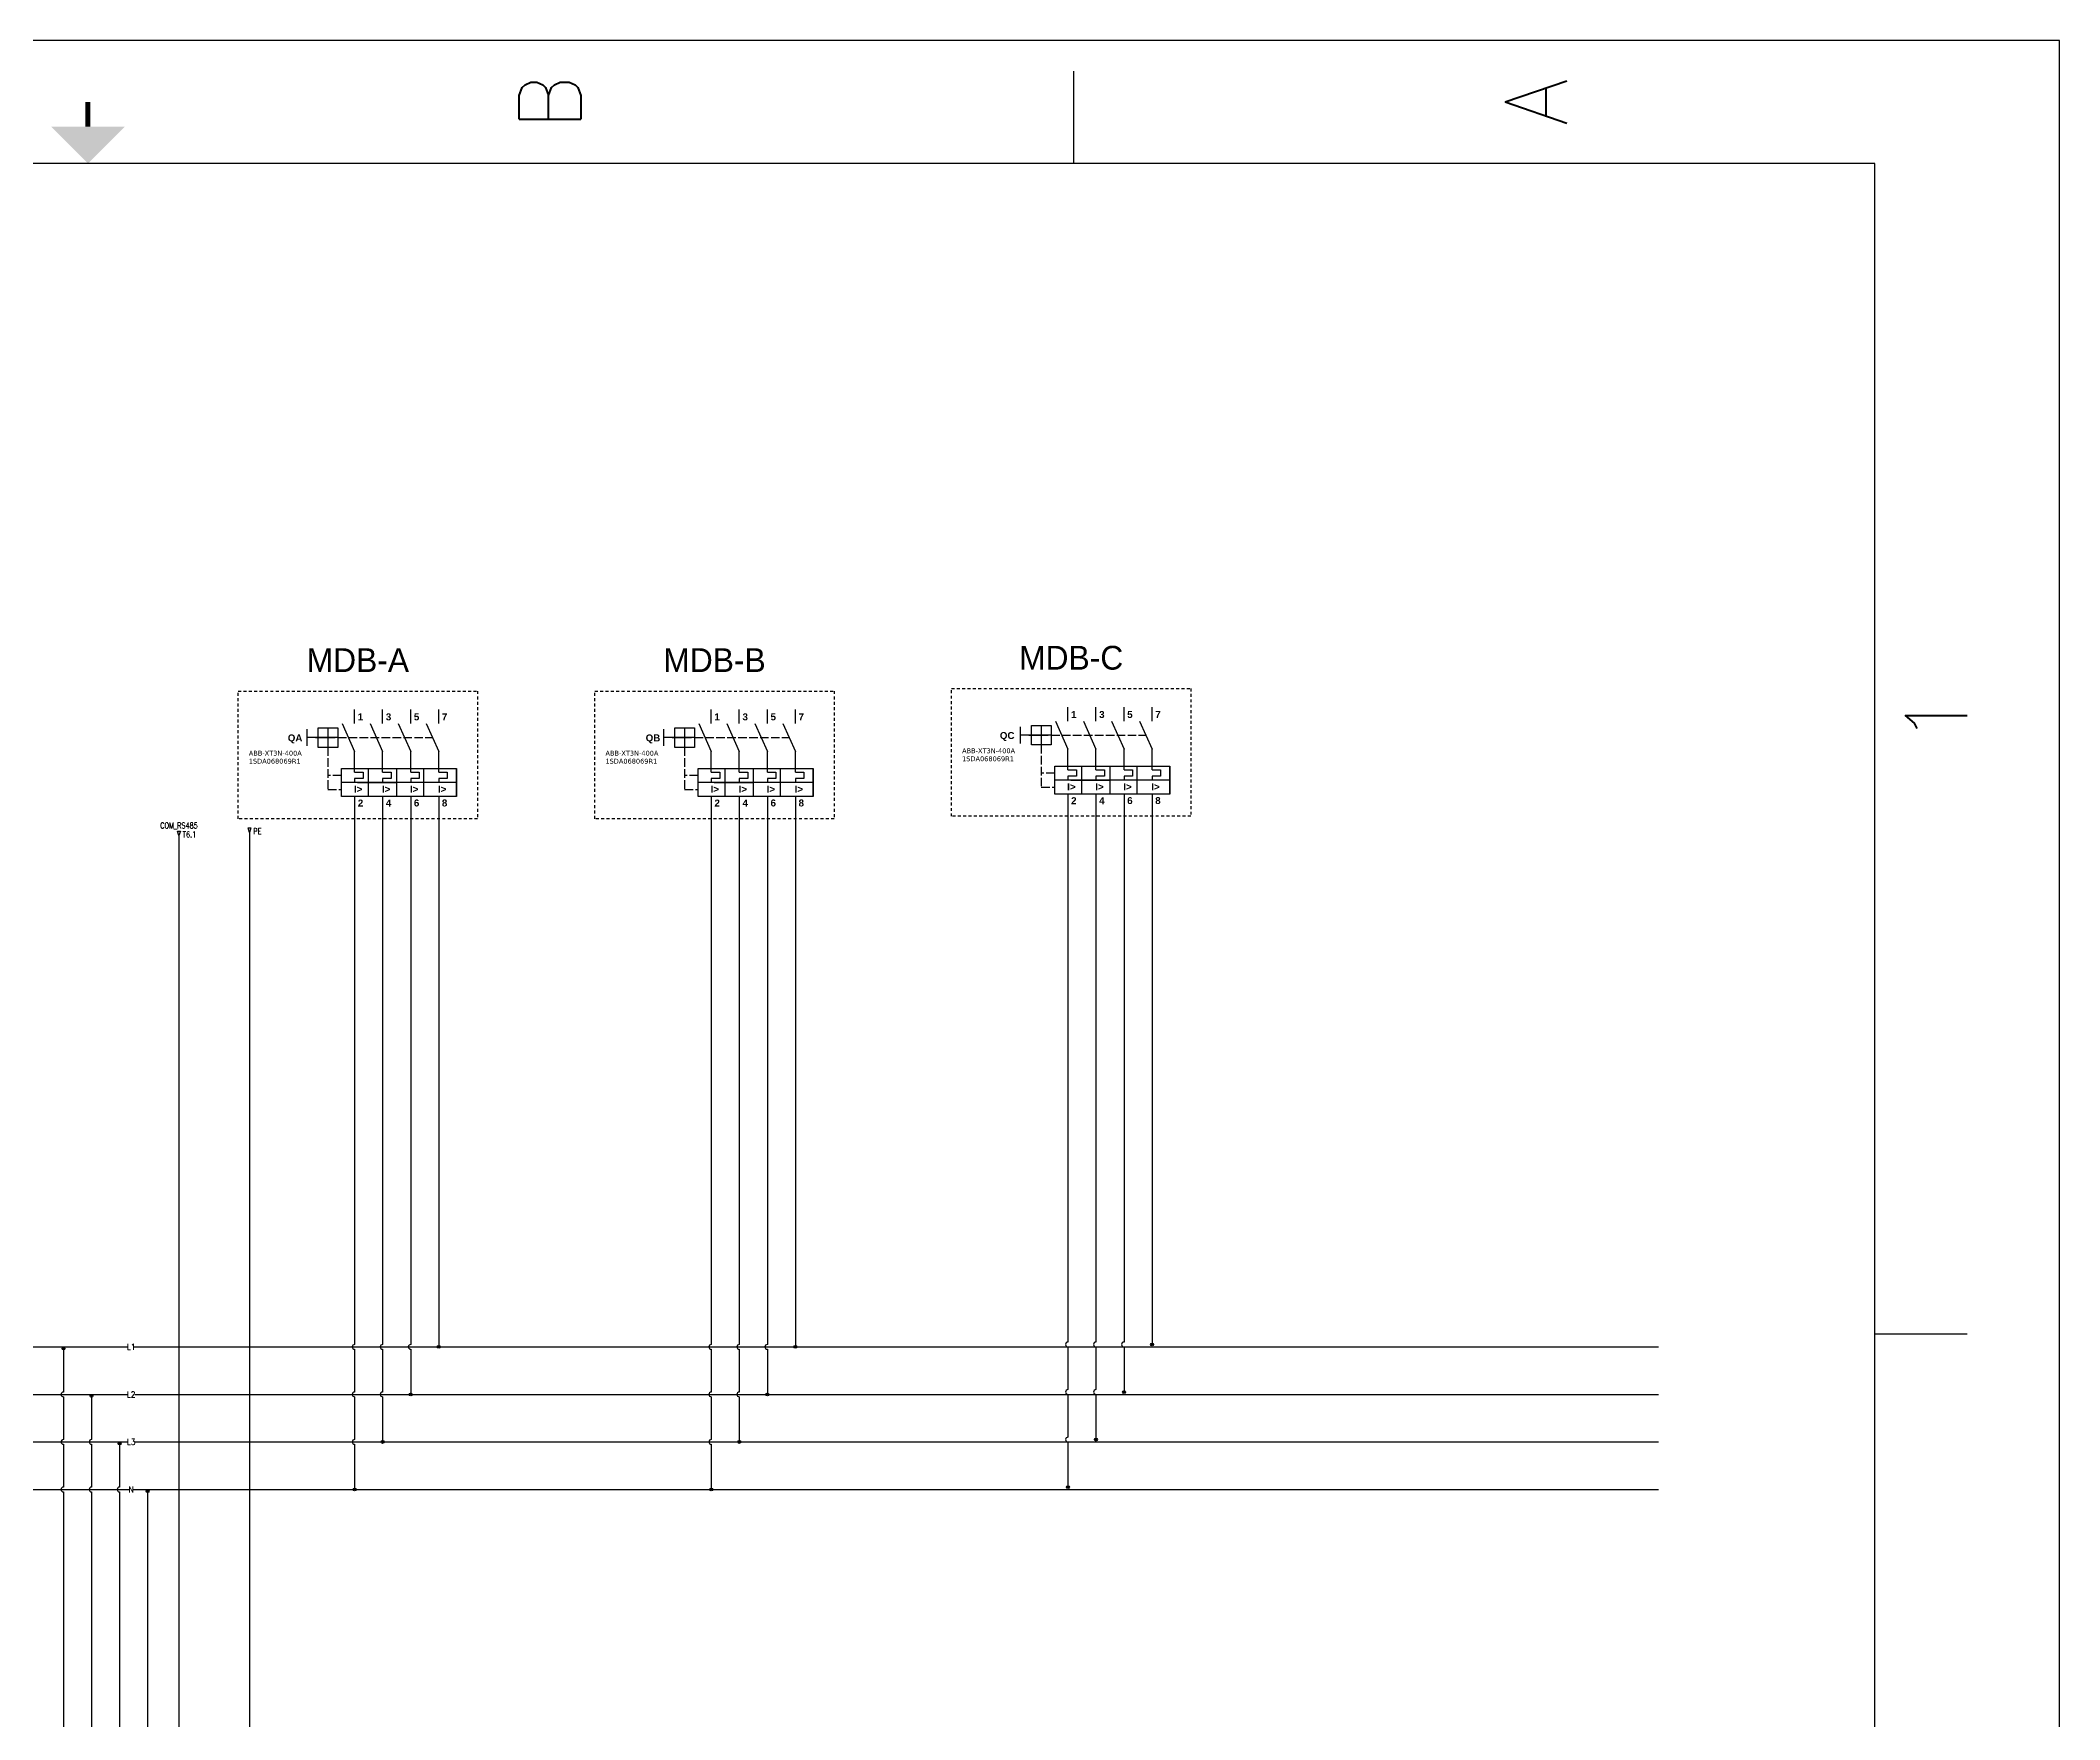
# Model space of a CAD drawing. Extents: x 1 to 170, y -32 to 186.
# Drawn here: x 85.1 to 170.1, y 115.4 to 186 of the extents above; entities that cross this region are included whole.
import ezdxf
from ezdxf.enums import TextEntityAlignment as Align

# ---------------------------------------------------------------- set-up
doc = ezdxf.new("R2010")
doc.units = 0
doc.header["$MEASUREMENT"] = 0
doc.linetypes.add('ACAD_ISO02W100', pattern=[15, 12, -3])
doc.linetypes.add('HIDDEN2', pattern=[0.1875, 0.125, -0.0625])
for name, color, linetype in [('DISCONTINUA', 7, 'ACAD_ISO02W100'), ('GRN_12AWG', 3, 'Continuous'), ('LOCBOX', 92, 'HIDDEN2'), ('MISC', 2, 'Continuous'), ('PFV', 7, 'Continuous'), ('RED_18AWG', 1, 'Continuous'), ('REGEN_LINE', 4, 'Continuous'), ('SYMS', 7, 'Continuous'), ('Title Block', 7, 'Continuous'), ('Viewport', 7, 'Continuous'), ('WHT_0.5mm^2', 7, 'Continuous'), ('WIREFIXED', 130, 'Continuous')]:
    doc.layers.add(name, color=color, linetype=linetype)
doc.styles.add('Roman', font='romans')
doc.styles.add('TRINIDAD', font='')
doc.styles.add('WD', font='romans.shx')
doc.styles.get('TRINIDAD').set_extended_font_data('Arial')

# ---------------------------------------------------------------- blocks, each defined once
blk = doc.blocks.new('ANSI_border_C')
for p, q in [((20.5, 0.75), (20.5, 2.5)), ((14.25, 0.75), (20.5, 0.75))]:
    blk.add_line(p, q)
at = {"layer": 'Title Block'}
for p, q in [((21, 0), (21, 16)), ((20.5, 0.75), (20.5, 15.25)), ((20.5, 4), (20.875, 4)), ((0.5, 0.75), (20.5, 0.75)), ((15.75, 0.375), (15.75, 0.75)), ((0, 0), (21, 0))]:
    blk.add_line(p, q, dxfattribs=at)
at = {"layer": 'Title Block', "const_width": 0.02}
blk.add_lwpolyline([(20.75, 8), (20.65, 8)], dxfattribs=at)
at = {"layer": 'Title Block'}
blk.add_solid([(20.65, 7.85), (20.65, 8.15), (20.5, 8)], dxfattribs=at)
at = {"layer": 'Title Block', "style": 'Roman'}
for s, p in [('B', (20.75, 6.125)), ('A', (20.75, 2.125)), ('1', (18.25, 0.5))]:
    blk.add_text(s, height=0.25, dxfattribs=at).set_placement(p, align=Align.MIDDLE_CENTER)
blk = doc.blocks.new('JIC_border_C')
at = {"xscale": 10.36509338838034, "yscale": 10.36509338838034, "zscale": 10.36509338838034, "rotation": 90}
blk.add_blockref('ANSI_border_C', (170.059, -31.634), dxfattribs=at)
blk = doc.blocks.new('WDDOT')
for radius in [0.03, 0.0187, 0.00929]:
    blk.add_circle((0, 0), radius)
blk = doc.blocks.new('WD_WNH1')
at = {"style": 'WD', "width": 0.9}
blk.add_attdef('WIRENO', text='', height=0.125, dxfattribs=at).set_placement((0, 0), align=Align.MIDDLE_CENTER)
at = {"color": 250, "style": 'WD'}
for tag, p in [('X4_TINY_DOT_DONT_REMOVE', (-0.062, 0)), ('X1_TINY_DOT_DONT_REMOVE', (0.062, 0))]:
    blk.add_attdef(tag, p, '', height=0.0001, dxfattribs=at)
at = {"style": 'WD', "flags": 1}
for tag, p in [('X4TERM01', (-0.062, 0)), ('X1TERM01', (0.062, 0))]:
    blk.add_attdef(tag, p, '', height=0.01, dxfattribs=at)
for tag, p in [('W01USER', (0, 0.078)), ('W02USER', (0, 0.07)), ('W03USER', (0, 0.062)), ('W04USER', (0, 0.055)), ('W05USER', (0, 0.047)), ('W06USER', (0, 0.039)), ('W07USER', (0, 0.031)), ('W08USER', (0, 0.023)), ('W09USER', (0, 0.016)), ('W10USER', (0, 0.008))]:
    blk.add_attdef(tag, text='', height=0.005, dxfattribs=at).set_placement(p, align=Align.CENTER)
blk = doc.blocks.new('HA1D2')
blk.add_lwpolyline([(0, 0.094), (0.031, 0.094), (0, 0), (-0.031, 0.094), (0, 0.094)])
at = {"style": 'WD', "width": 0.8, "flags": 8}
blk.add_attdef('WIRENO', text='', height=0.125, dxfattribs=at).set_placement((0, 0.15), align=Align.CENTER)
at = {"style": 'WD', "flags": 1}
for tag, p in [('X8TERM01', (0, 0)), ('SIGCODE', (0.026, 0.066))]:
    blk.add_attdef(tag, p, '', height=0.01, dxfattribs=at)
at = {"style": 'WD', "width": 0.7}
for tag, p in [('XREF', (0.077, -0.037)), ('DESC1', (0.077, -0.206))]:
    blk.add_attdef(tag, p, '', height=0.125, dxfattribs=at)

msp = doc.modelspace()

# ---------------------------------------------------------------- linework, layer by layer
at = {"layer": 'DISCONTINUA', "color": 7, "linetype": 'ACAD_ISO02W100', "ltscale": 0.03}
for p, q in [((97.233, 156.295), (97.233, 154.526)), ((97.645, 156.707), (101.627, 156.707)), ((112.233, 156.295), (112.233, 154.526)), ((112.645, 156.707), (116.627, 156.707)), ((127.233, 156.395), (127.233, 154.626)), ((127.645, 156.807), (131.627, 156.807)), ((97.798, 155.115), (97.233, 155.115)), ((112.798, 155.115), (112.233, 155.115)), ((127.798, 155.215), (127.233, 155.215)), ((127.233, 154.626), (127.798, 154.626)), ((97.233, 154.526), (97.798, 154.526)), ((112.233, 154.526), (112.798, 154.526))]:
    msp.add_line(p, q, dxfattribs=at)
at = {"layer": 'GRN_12AWG'}
msp.add_line((93.933, 152.717), (93.933, 106.952), dxfattribs=at)
at = {"layer": 'LOCBOX', "color": 6}
for p, q in [((93.459, 158.664), (103.518, 158.664)), ((93.459, 153.293), (93.459, 158.664)), ((103.518, 158.664), (103.518, 153.293)), ((108.459, 158.664), (118.518, 158.664)), ((108.459, 153.293), (108.459, 158.664)), ((118.518, 158.664), (118.518, 153.293)), ((103.518, 153.293), (93.459, 153.293)), ((118.518, 153.293), (108.459, 153.293))]:
    msp.add_line(p, q, dxfattribs=at)
msp.add_lwpolyline([(123.459, 158.764), (133.518, 158.764), (133.518, 153.393), (123.459, 153.393)], close=True, dxfattribs=at)
at = {"layer": 'PFV', "color": 7}
for points in [[(128.353, 157.515, 0), (128.353, 157.987, 0)], [(128.353, 157.397, 0), (128.353, 157.987, 0)], [(129.532, 157.515, 0), (129.532, 157.987, 0)], [(130.711, 157.515, 0), (130.711, 157.987, 0)], [(131.891, 157.515, 0), (131.891, 157.987, 0)], [(98.353, 157.415, 0), (98.353, 157.887, 0)], [(98.353, 157.297, 0), (98.353, 157.887, 0)], [(99.532, 157.415, 0), (99.532, 157.887, 0)], [(100.711, 157.415, 0), (100.711, 157.887, 0)], [(101.891, 157.415, 0), (101.891, 157.887, 0)], [(113.353, 157.415, 0), (113.353, 157.887, 0)], [(113.353, 157.297, 0), (113.353, 157.887, 0)], [(114.532, 157.415, 0), (114.532, 157.887, 0)], [(115.711, 157.415, 0), (115.711, 157.887, 0)], [(116.891, 157.415, 0), (116.891, 157.887, 0)], [(96.702, 156.707, 0), (97.056, 156.707, 0)], [(97.056, 156.707, 0), (97.528, 156.707, 0)], [(111.702, 156.707, 0), (112.056, 156.707, 0)], [(112.056, 156.707, 0), (112.528, 156.707, 0)], [(126.702, 156.807, 0), (127.056, 156.807, 0)], [(127.056, 156.807, 0), (127.528, 156.807, 0)], [(98.471, 154.821, 0), (98.943, 154.821, 0)], [(98.943, 154.821, 0), (99.532, 154.821, 0)], [(99.532, 154.821, 0), (100.122, 154.821, 0)], [(113.471, 154.821, 0), (113.943, 154.821, 0)], [(113.943, 154.821, 0), (114.532, 154.821, 0)], [(114.532, 154.821, 0), (115.122, 154.821, 0)], [(128.471, 154.921, 0), (128.943, 154.921, 0)], [(128.943, 154.921, 0), (129.532, 154.921, 0)], [(129.532, 154.921, 0), (130.122, 154.921, 0)]]:
    msp.add_polyline3d(points, dxfattribs=at)
at = {"layer": 'RED_18AWG'}
for p, q in [((98.353, 153.759), (98.353, 131.176)), ((99.532, 153.995), (99.532, 131.176)), ((100.711, 153.759), (100.711, 131.176)), ((101.891, 153.759), (101.891, 131.131)), ((113.353, 153.759), (113.353, 131.176)), ((114.532, 153.995), (114.532, 131.176)), ((115.711, 153.759), (115.711, 131.176)), ((116.891, 153.759), (116.891, 131.131)), ((128.353, 153.859), (128.353, 131.276)), ((129.532, 154.095), (129.532, 131.276)), ((130.711, 153.859), (130.711, 131.276)), ((131.891, 153.859), (131.891, 131.231)), ((98.353, 139.438), (98.353, 131.176)), ((99.532, 139.438), (99.532, 131.176)), ((100.711, 139.438), (100.711, 131.176)), ((101.891, 139.438), (101.891, 131.131)), ((113.353, 139.438), (113.353, 131.176)), ((114.532, 139.438), (114.532, 131.176)), ((115.711, 139.438), (115.711, 131.176)), ((116.891, 139.438), (116.891, 131.131)), ((128.353, 139.538), (128.353, 131.276)), ((129.532, 139.538), (129.532, 131.276)), ((130.711, 139.538), (130.711, 131.276)), ((131.891, 139.538), (131.891, 131.231)), ((42.602, 131.076), (88.826, 131.076)), ((86.109, 131.01), (86.109, 129.176)), ((89.083, 131.076), (135.307, 131.076)), ((98.353, 130.976), (98.353, 129.176)), ((99.532, 130.976), (99.532, 129.176)), ((100.711, 130.976), (100.711, 129.131)), ((113.353, 130.976), (113.353, 129.176)), ((114.532, 130.976), (114.532, 129.176)), ((115.711, 130.976), (115.711, 129.131)), ((128.353, 131.076), (128.353, 129.276)), ((129.532, 131.076), (129.532, 129.276)), ((130.711, 131.076), (130.711, 129.231)), ((135.307, 131.076), (153.187, 131.076)), ((42.602, 129.076), (88.794, 129.076)), ((86.109, 128.976), (86.109, 127.176)), ((87.289, 129.01), (87.289, 127.176)), ((89.115, 129.076), (135.307, 129.076)), ((98.353, 128.976), (98.353, 127.176)), ((99.532, 128.976), (99.532, 127.131)), ((113.353, 128.976), (113.353, 127.176)), ((114.532, 128.976), (114.532, 127.131)), ((128.353, 129.076), (128.353, 127.276)), ((129.532, 129.076), (129.532, 127.231)), ((135.307, 129.076), (153.187, 129.076)), ((42.602, 127.076), (88.794, 127.076)), ((86.109, 126.976), (86.109, 125.176)), ((87.289, 126.976), (87.289, 125.176)), ((88.468, 127.01), (88.468, 125.176)), ((89.115, 127.076), (135.307, 127.076)), ((98.353, 126.976), (98.353, 125.131)), ((113.353, 126.976), (113.353, 125.131)), ((128.353, 127.076), (128.353, 125.231)), ((135.307, 127.076), (153.187, 127.076)), ((42.602, 125.076), (88.88, 125.076)), ((86.109, 124.976), (86.109, 109.692)), ((87.289, 124.976), (87.289, 109.692)), ((88.468, 124.976), (88.468, 109.692)), ((89.03, 125.076), (135.307, 125.076)), ((89.647, 125.01), (89.647, 109.692)), ((135.307, 125.076), (153.187, 125.076))]:
    msp.add_line(p, q, dxfattribs=at)
for centre in [(98.353, 131.076), (99.532, 131.076), (100.711, 131.076), (113.353, 131.076), (114.532, 131.076), (115.711, 131.076), (128.353, 131.176), (129.532, 131.176), (130.711, 131.176), (86.109, 129.076), (98.353, 129.076), (99.532, 129.076), (113.353, 129.076), (114.532, 129.076), (128.353, 129.176), (129.532, 129.176), (86.109, 127.076), (87.289, 127.076), (98.353, 127.076), (113.353, 127.076), (128.353, 127.176), (86.109, 125.076), (87.289, 125.076), (88.468, 125.076)]:
    msp.add_arc(centre, 0.1, 90, 270, dxfattribs=at)
at = {"layer": 'REGEN_LINE', "color": 7, "linetype": 'Continuous'}
for p, q in [((97.233, 157.12), (97.233, 156.295)), ((97.829, 157.297), (98.353, 156.118)), ((99.008, 157.297), (99.532, 156.118)), ((100.187, 157.297), (100.711, 156.118)), ((101.366, 157.297), (101.891, 156.118)), ((112.233, 157.12), (112.233, 156.295)), ((112.829, 157.297), (113.353, 156.118)), ((114.008, 157.297), (114.532, 156.118)), ((115.187, 157.297), (115.711, 156.118)), ((116.366, 157.297), (116.891, 156.118)), ((126.348, 157.161), (126.348, 156.454)), ((127.233, 157.22), (127.233, 156.395)), ((127.829, 157.397), (128.353, 156.218)), ((129.008, 157.397), (129.532, 156.218)), ((130.187, 157.397), (130.711, 156.218)), ((131.366, 157.397), (131.891, 156.218)), ((96.348, 157.061), (96.348, 156.354)), ((97.645, 156.707), (96.348, 156.707)), ((111.348, 157.061), (111.348, 156.354)), ((112.645, 156.707), (111.348, 156.707)), ((127.645, 156.807), (126.348, 156.807)), ((98.353, 155.249), (98.709, 155.249)), ((98.709, 154.982), (98.353, 154.982)), ((98.353, 154.982), (98.353, 154.821)), ((98.709, 155.249), (98.709, 154.982)), ((99.532, 155.249), (99.889, 155.249)), ((99.889, 154.982), (99.532, 154.982)), ((99.532, 154.982), (99.532, 154.821)), ((99.889, 155.249), (99.889, 154.982)), ((100.711, 155.249), (101.068, 155.249)), ((101.068, 154.982), (100.711, 154.982)), ((100.711, 154.982), (100.711, 154.821)), ((101.068, 155.249), (101.068, 154.982)), ((101.891, 155.249), (102.247, 155.249)), ((102.247, 154.982), (101.891, 154.982)), ((101.891, 154.982), (101.891, 154.821)), ((102.247, 155.249), (102.247, 154.982)), ((113.353, 155.249), (113.709, 155.249)), ((113.709, 154.982), (113.353, 154.982)), ((113.353, 154.982), (113.353, 154.821)), ((113.709, 155.249), (113.709, 154.982)), ((114.532, 155.249), (114.889, 155.249)), ((114.889, 154.982), (114.532, 154.982)), ((114.532, 154.982), (114.532, 154.821)), ((114.889, 155.249), (114.889, 154.982)), ((115.711, 155.249), (116.068, 155.249)), ((116.068, 154.982), (115.711, 154.982)), ((115.711, 154.982), (115.711, 154.821)), ((116.068, 155.249), (116.068, 154.982)), ((116.891, 155.249), (117.247, 155.249)), ((117.247, 154.982), (116.891, 154.982)), ((116.891, 154.982), (116.891, 154.821)), ((117.247, 155.249), (117.247, 154.982)), ((128.353, 155.349), (128.709, 155.349)), ((128.709, 155.082), (128.353, 155.082)), ((128.353, 155.082), (128.353, 154.921)), ((128.709, 155.349), (128.709, 155.082)), ((129.532, 155.349), (129.889, 155.349)), ((129.889, 155.082), (129.532, 155.082)), ((129.532, 155.082), (129.532, 154.921)), ((129.889, 155.349), (129.889, 155.082)), ((130.711, 155.349), (131.068, 155.349)), ((131.068, 155.082), (130.711, 155.082)), ((130.711, 155.082), (130.711, 154.921)), ((131.068, 155.349), (131.068, 155.082)), ((131.891, 155.349), (132.247, 155.349)), ((132.247, 155.082), (131.891, 155.082)), ((131.891, 155.082), (131.891, 154.921)), ((132.247, 155.349), (132.247, 155.082))]:
    msp.add_line(p, q, dxfattribs=at)
for points in [[(96.82, 157.12), (97.645, 157.12), (97.645, 156.295), (96.82, 156.295)], [(111.82, 157.12), (112.645, 157.12), (112.645, 156.295), (111.82, 156.295)], [(126.82, 157.22), (127.645, 157.22), (127.645, 156.395), (126.82, 156.395)], [(97.798, 155.41), (102.633, 155.41), (102.633, 154.83), (97.798, 154.821)], [(112.798, 155.41), (117.633, 155.41), (117.633, 154.83), (112.798, 154.821)], [(127.798, 155.51), (132.633, 155.51), (132.633, 154.93), (127.798, 154.921)], [(97.798, 154.821), (102.633, 154.83), (102.633, 154.231), (97.798, 154.231)], [(112.798, 154.821), (117.633, 154.83), (117.633, 154.231), (112.798, 154.231)], [(127.798, 154.921), (132.633, 154.93), (132.633, 154.331), (127.798, 154.331)]]:
    msp.add_lwpolyline(points, close=True, dxfattribs=at)
for points in [[(128.353, 157.397, 0), (128.353, 157.987, 0)], [(129.532, 157.397, 0), (129.532, 157.987, 0)], [(130.711, 157.397, 0), (130.711, 157.987, 0)], [(131.891, 157.397, 0), (131.891, 157.987, 0)], [(98.353, 157.297, 0), (98.353, 157.887, 0)], [(99.532, 157.297, 0), (99.532, 157.887, 0)], [(100.711, 157.297, 0), (100.711, 157.887, 0)], [(101.891, 157.297, 0), (101.891, 157.887, 0)], [(113.353, 157.297, 0), (113.353, 157.887, 0)], [(114.532, 157.297, 0), (114.532, 157.887, 0)], [(115.711, 157.297, 0), (115.711, 157.887, 0)], [(116.891, 157.297, 0), (116.891, 157.887, 0)], [(98.353, 155.249, 0), (98.353, 156.118, 0)], [(98.943, 154.231, 0), (98.943, 155.41, 0)], [(99.532, 155.249, 0), (99.532, 156.118, 0)], [(100.122, 154.231, 0), (100.122, 155.41, 0)], [(100.711, 155.249, 0), (100.711, 156.118, 0)], [(101.266, 154.231, 0), (101.266, 155.41, 0)], [(101.891, 155.249, 0), (101.891, 156.118, 0)], [(102.633, 154.231, 0), (102.633, 155.41, 0)], [(113.353, 155.249, 0), (113.353, 156.118, 0)], [(113.943, 154.231, 0), (113.943, 155.41, 0)], [(114.532, 155.249, 0), (114.532, 156.118, 0)], [(115.122, 154.231, 0), (115.122, 155.41, 0)], [(115.711, 155.249, 0), (115.711, 156.118, 0)], [(116.266, 154.231, 0), (116.266, 155.41, 0)], [(116.891, 155.249, 0), (116.891, 156.118, 0)], [(117.633, 154.231, 0), (117.633, 155.41, 0)], [(128.353, 155.349, 0), (128.353, 156.218, 0)], [(128.943, 154.331, 0), (128.943, 155.51, 0)], [(129.532, 155.349, 0), (129.532, 156.218, 0)], [(130.122, 154.331, 0), (130.122, 155.51, 0)], [(130.711, 155.349, 0), (130.711, 156.218, 0)], [(131.266, 154.331, 0), (131.266, 155.51, 0)], [(131.891, 155.349, 0), (131.891, 156.218, 0)], [(132.633, 154.331, 0), (132.633, 155.51, 0)], [(98.353, 154.231, 0), (98.353, 153.759, 0)], [(99.532, 154.231, 0), (99.532, 153.759, 0)], [(100.711, 154.231, 0), (100.711, 153.759, 0)], [(101.891, 154.231, 0), (101.891, 153.759, 0)], [(113.353, 154.231, 0), (113.353, 153.759, 0)], [(114.532, 154.231, 0), (114.532, 153.759, 0)], [(115.711, 154.231, 0), (115.711, 153.759, 0)], [(116.891, 154.231, 0), (116.891, 153.759, 0)], [(128.353, 154.331, 0), (128.353, 153.859, 0)], [(129.532, 154.331, 0), (129.532, 153.859, 0)], [(130.711, 154.331, 0), (130.711, 153.859, 0)], [(131.891, 154.331, 0), (131.891, 153.859, 0)]]:
    msp.add_polyline3d(points, dxfattribs=at)
at = {"layer": 'WHT_0.5mm^2'}
msp.add_line((90.967, 152.582), (90.967, 108.25), dxfattribs=at)

# ---------------------------------------------------------------- block references
at = {"layer": 'SYMS'}
ref = msp.add_blockref('HA1D2', (90.967, 152.582), dxfattribs=dict(at, xscale=2, yscale=2, zscale=2))
ref.add_attrib('WIRENO', 'COM_RS485', dxfattribs={"layer": '0', "color": 2, "height": 0.25, "style": 'WD', "width": 0.8, "flags": 8}).set_placement((90.967, 152.882), align=Align.CENTER)
ref.add_attrib('XREF', 'T6.1', (91.12, 152.507), dxfattribs={"layer": '0', "height": 0.25, "style": 'WD', "width": 0.7})
at = {"layer": 'SYMS', "xscale": 2, "yscale": 2, "zscale": 2}
msp.add_blockref('HA1D2', (93.933, 152.717), dxfattribs=at).add_auto_attribs({'XREF': 'PE'})
for p in [(86.109, 131.01), (101.891, 131.076), (116.891, 131.076), (131.891, 131.176), (100.711, 129.076), (115.711, 129.076), (130.711, 129.176), (87.289, 129.01), (88.468, 127.01), (99.532, 127.076), (114.532, 127.076), (129.532, 127.176), (89.647, 125.01), (98.353, 125.076), (113.353, 125.076), (128.353, 125.176)]:
    msp.add_blockref('WDDOT', p, dxfattribs=at)
at = {"layer": 'Viewport'}
msp.add_blockref('JIC_border_C', (0, 0), dxfattribs=at)
at = {"layer": 'WIREFIXED'}
ref = msp.add_blockref('WD_WNH1', (88.955, 131.076), dxfattribs=dict(at, xscale=2, yscale=2, zscale=2))
ref.add_attrib('X1_TINY_DOT_DONT_REMOVE', '.', (89.083, 131.076), dxfattribs={"layer": 'MISC', "color": 250, "height": 0.0002, "style": 'WD'})
ref.add_attrib('X4_TINY_DOT_DONT_REMOVE', '.', (88.826, 131.076), dxfattribs={"layer": 'MISC', "color": 250, "height": 0.0002, "style": 'WD'})
ref.add_attrib('WIRENOF', 'L1', dxfattribs={"height": 0.25, "style": 'WD', "width": 0.9}).set_placement((88.955, 131.076), align=Align.MIDDLE_CENTER)
ref = msp.add_blockref('WD_WNH1', (88.955, 129.076), dxfattribs=dict(at, xscale=2, yscale=2, zscale=2))
ref.add_attrib('X1_TINY_DOT_DONT_REMOVE', '.', (89.115, 129.076), dxfattribs={"layer": 'MISC', "color": 250, "height": 0.0002, "style": 'WD'})
ref.add_attrib('X4_TINY_DOT_DONT_REMOVE', '.', (88.794, 129.076), dxfattribs={"layer": 'MISC', "color": 250, "height": 0.0002, "style": 'WD'})
ref.add_attrib('WIRENOF', 'L2', dxfattribs={"height": 0.25, "style": 'WD', "width": 0.9}).set_placement((88.955, 129.076), align=Align.MIDDLE_CENTER)
ref = msp.add_blockref('WD_WNH1', (88.955, 127.076), dxfattribs=dict(at, xscale=2, yscale=2, zscale=2))
ref.add_attrib('X1_TINY_DOT_DONT_REMOVE', '.', (89.115, 127.076), dxfattribs={"layer": 'MISC', "color": 250, "height": 0.0002, "style": 'WD'})
ref.add_attrib('X4_TINY_DOT_DONT_REMOVE', '.', (88.794, 127.076), dxfattribs={"layer": 'MISC', "color": 250, "height": 0.0002, "style": 'WD'})
ref.add_attrib('WIRENOF', 'L3', dxfattribs={"height": 0.25, "style": 'WD', "width": 0.9}).set_placement((88.955, 127.076), align=Align.MIDDLE_CENTER)
ref = msp.add_blockref('WD_WNH1', (88.955, 125.076), dxfattribs=dict(at, xscale=2, yscale=2, zscale=2))
ref.add_attrib('X1_TINY_DOT_DONT_REMOVE', '.', (89.03, 125.076), dxfattribs={"layer": 'MISC', "color": 250, "height": 0.0002, "style": 'WD'})
ref.add_attrib('X4_TINY_DOT_DONT_REMOVE', '.', (88.88, 125.076), dxfattribs={"layer": 'MISC', "color": 250, "height": 0.0002, "style": 'WD'})
ref.add_attrib('WIRENOF', 'N', dxfattribs={"height": 0.25, "style": 'WD', "width": 0.9}).set_placement((88.955, 125.076), align=Align.MIDDLE_CENTER)

# ---------------------------------------------------------------- texts
at = {"color": 7, "char_height": 0.29362, "width": 238.22195, "style": 'TRINIDAD'}
for s, insert, attachment_point in [('{\\fArial|b1|i0|c0|p34;1}', (98.487, 157.724), 1), ('{\\fArial|b1|i0|c0|p34;3}', (99.666, 157.724), 1), ('{\\fArial|b1|i0|c0|p34;5}', (100.845, 157.724), 1), ('{\\fArial|b1|i0|c0|p34;7}', (102.024, 157.724), 1), ('{\\fArial|b1|i0|c0|p34;1}', (113.487, 157.724), 1), ('{\\fArial|b1|i0|c0|p34;3}', (114.666, 157.724), 1), ('{\\fArial|b1|i0|c0|p34;5}', (115.845, 157.724), 1), ('{\\fArial|b1|i0|c0|p34;7}', (117.024, 157.724), 1), ('{\\fArial|b1|i0|c0|p34;1}', (128.487, 157.824), 1), ('{\\fArial|b1|i0|c0|p34;3}', (129.666, 157.824), 1), ('{\\fArial|b1|i0|c0|p34;5}', (130.845, 157.824), 1), ('{\\fArial|b1|i0|c0|p34;7}', (132.024, 157.824), 1), ('{\\fArial|b1|i0|c0|p34;QA}', (95.542, 156.839), 1), ('{\\fArial|b1|i0|c0|p34;QB}', (110.594, 156.839), 1), ('{\\fArial|b1|i0|c0|p34;QC}', (125.489, 156.939), 1), ('{\\fArial|b1|i0|c0|p34;I>}', (98.321, 154.683), 1), ('{\\fArial|b1|i0|c0|p34;I>}', (99.501, 154.683), 1), ('{\\fArial|b1|i0|c0|p34;I>}', (100.68, 154.683), 1), ('{\\fArial|b1|i0|c0|p34;I>}', (101.859, 154.683), 1), ('{\\fArial|b1|i0|c0|p34;I>}', (113.321, 154.683), 1), ('{\\fArial|b1|i0|c0|p34;I>}', (114.501, 154.683), 1), ('{\\fArial|b1|i0|c0|p34;I>}', (115.68, 154.683), 1), ('{\\fArial|b1|i0|c0|p34;I>}', (116.859, 154.683), 1), ('{\\fArial|b1|i0|c0|p34;I>}', (128.321, 154.783), 1), ('{\\fArial|b1|i0|c0|p34;I>}', (129.501, 154.783), 1), ('{\\fArial|b1|i0|c0|p34;I>}', (130.68, 154.783), 1), ('{\\fArial|b1|i0|c0|p34;I>}', (131.859, 154.783), 1), ('{\\fArial|b1|i0|c0|p34;2}', (98.487, 153.804), 7), ('{\\fArial|b1|i0|c0|p34;4}', (99.666, 153.804), 7), ('{\\fArial|b1|i0|c0|p34;6}', (100.845, 153.804), 7), ('{\\fArial|b1|i0|c0|p34;8}', (102.024, 153.804), 7), ('{\\fArial|b1|i0|c0|p34;2}', (113.487, 153.804), 7), ('{\\fArial|b1|i0|c0|p34;4}', (114.666, 153.804), 7), ('{\\fArial|b1|i0|c0|p34;6}', (115.845, 153.804), 7), ('{\\fArial|b1|i0|c0|p34;8}', (117.024, 153.804), 7), ('{\\fArial|b1|i0|c0|p34;2}', (128.487, 153.904), 7), ('{\\fArial|b1|i0|c0|p34;4}', (129.666, 153.904), 7), ('{\\fArial|b1|i0|c0|p34;6}', (130.845, 153.904), 7), ('{\\fArial|b1|i0|c0|p34;8}', (132.024, 153.904), 7)]:
    msp.add_mtext(s, dxfattribs=dict(at, insert=insert, attachment_point=attachment_point))
at = {"char_height": 0.20175, "attachment_point": 1}
for insert in [(93.902, 156.15), (108.902, 156.15), (123.902, 156.25)]:
    msp.add_mtext_dynamic_manual_height_columns('{\\fVerdana|b0|i0|c0|p34;\\C242;\\c2564301;ABB-XT3N-400A^J1SDA068069R1}', width=3.16583, gutter_width=0.325, heights=[0], dxfattribs=dict(at, insert=insert))
at = {"layer": 'LOCBOX', "color": 6}
for s, p in [('MDB-C', (128.489, 159.264)), ('MDB-A', (98.489, 159.164)), ('MDB-B', (113.489, 159.164))]:
    msp.add_text(s, height=1, dxfattribs=at).set_placement(p, align=Align.BOTTOM_CENTER)

doc.saveas('drawing.dxf')
